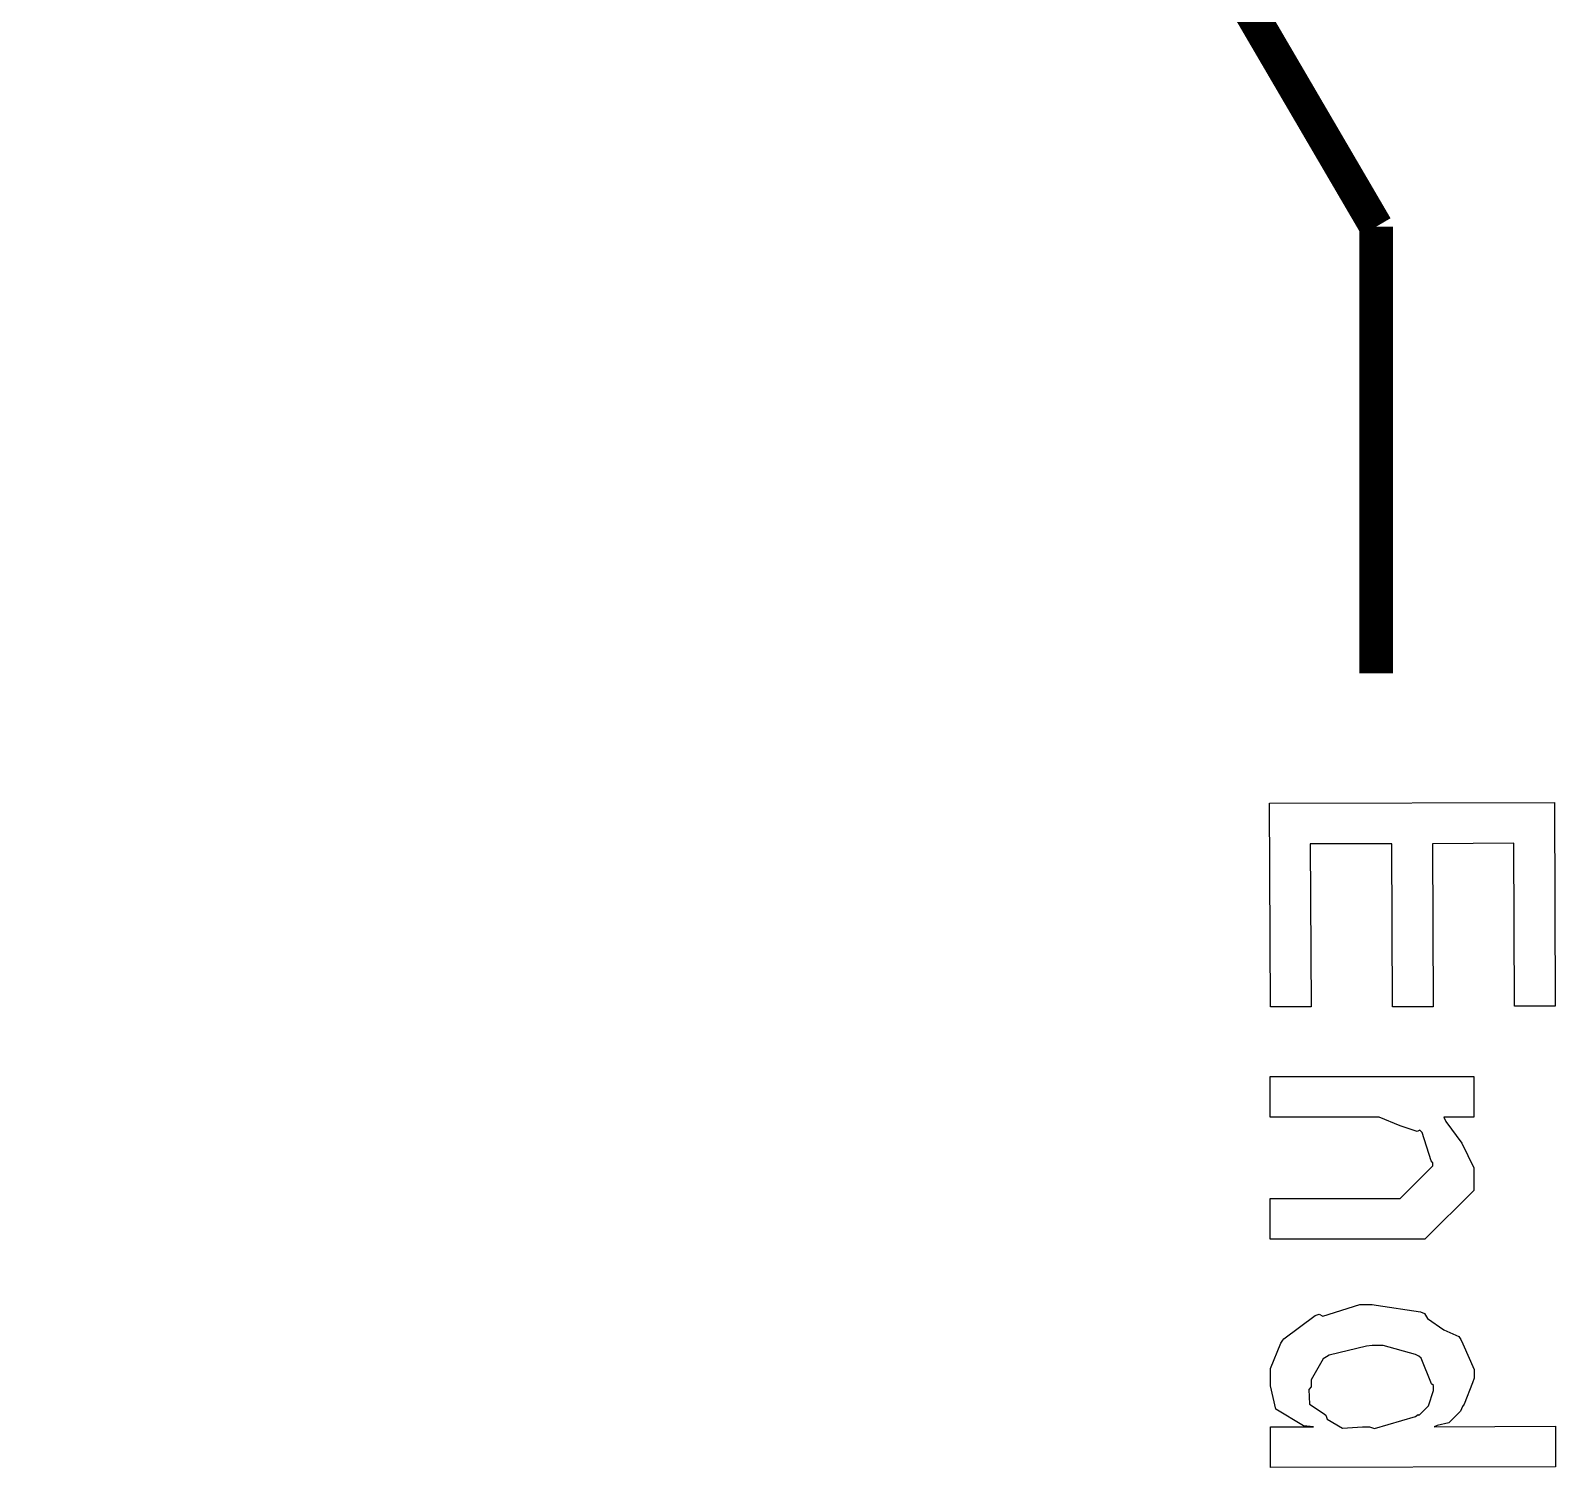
# Model space of a CAD drawing. Extents: x 0.1 to 11.6, y 0.3 to 16.2.
# Drawn here: x 5.1417 to 5.5969, y 3.1629 to 3.5919 of the extents above; entities that cross this region are included whole.
import ezdxf

# ---------------------------------------------------------------- set-up
doc = ezdxf.new("R2010")
doc.units = 0
doc.header["$MEASUREMENT"] = 0

msp = doc.modelspace()

# ---------------------------------------------------------------- linework, layer by layer
at = {"color": 0, "const_width": 0.01}
for points in [[(5.14665, 4.21164), (5.54335, 3.53331)], [(5.54335, 3.53331), (5.54335, 3.40001)]]:
    msp.add_lwpolyline(points, dxfattribs=at)
at = {"color": 0}
for points in [[(5.51156, 3.36122), (5.59663, 3.36143), (5.59685, 3.30067), (5.58469, 3.30067), (5.58447, 3.34929), (5.56017, 3.34907), (5.56039, 3.30046), (5.54824, 3.30046), (5.54801, 3.34907), (5.52371, 3.34907), (5.52393, 3.30046), (5.51178, 3.30046), (5.51156, 3.36122)], [(5.51172, 3.27968), (5.57249, 3.27968), (5.57249, 3.26753), (5.56358, 3.26753), (5.56418, 3.26622), (5.56896, 3.25971), (5.57249, 3.25239), (5.57249, 3.24994), (5.57249, 3.24561), (5.55794, 3.23107), (5.54818, 3.23107), (5.51172, 3.23107), (5.51172, 3.24322), (5.54557, 3.24322), (5.55057, 3.24322), (5.56033, 3.25299), (5.56033, 3.25385), (5.55974, 3.2545), (5.55707, 3.26297), (5.55643, 3.26363), (5.55556, 3.26318), (5.55057, 3.26492), (5.54422, 3.26753), (5.5421, 3.26753), (5.51172, 3.26753), (5.51172, 3.27968)], [(5.51183, 3.17508), (5.52463, 3.17508), (5.52169, 3.17535), (5.5134, 3.18039), (5.51183, 3.18733), (5.51183, 3.18961), (5.51183, 3.19244), (5.51486, 3.20003), (5.51551, 3.2009), (5.51585, 3.20133), (5.52518, 3.20828), (5.52636, 3.20871), (5.52746, 3.20813), (5.53851, 3.21154), (5.54221, 3.21154), (5.5434, 3.21143), (5.55664, 3.20936), (5.55783, 3.20893), (5.55865, 3.20742), (5.56353, 3.20406), (5.56803, 3.20199), (5.56868, 3.20113), (5.56922, 3.19982), (5.5726, 3.19217), (5.5726, 3.18961), (5.57215, 3.18821), (5.56967, 3.18181), (5.56912, 3.18115), (5.56853, 3.17979), (5.5651, 3.17622), (5.56153, 3.17551), (5.56065, 3.17508), (5.5969, 3.17529), (5.5969, 3.16314), (5.51183, 3.16293), (5.51183, 3.17508)], [(5.54221, 3.19939), (5.54047, 3.19911), (5.52929, 3.19651), (5.52854, 3.19592), (5.5275, 3.19532), (5.52399, 3.18913), (5.52399, 3.18701), (5.52328, 3.18619), (5.52349, 3.18181), (5.52756, 3.17915), (5.52832, 3.17856), (5.52875, 3.17731), (5.53336, 3.17469), (5.53933, 3.17508), (5.54135, 3.17508), (5.54286, 3.17454), (5.55512, 3.17817), (5.55588, 3.17876), (5.55621, 3.1786), (5.55897, 3.18138), (5.56044, 3.18593), (5.56044, 3.18744), (5.55985, 3.18787), (5.55681, 3.19558), (5.5561, 3.19613), (5.55512, 3.19667), (5.54542, 3.19939), (5.54221, 3.19939)]]:
    msp.add_lwpolyline(points, close=True, dxfattribs=at)

doc.saveas('drawing.dxf')
